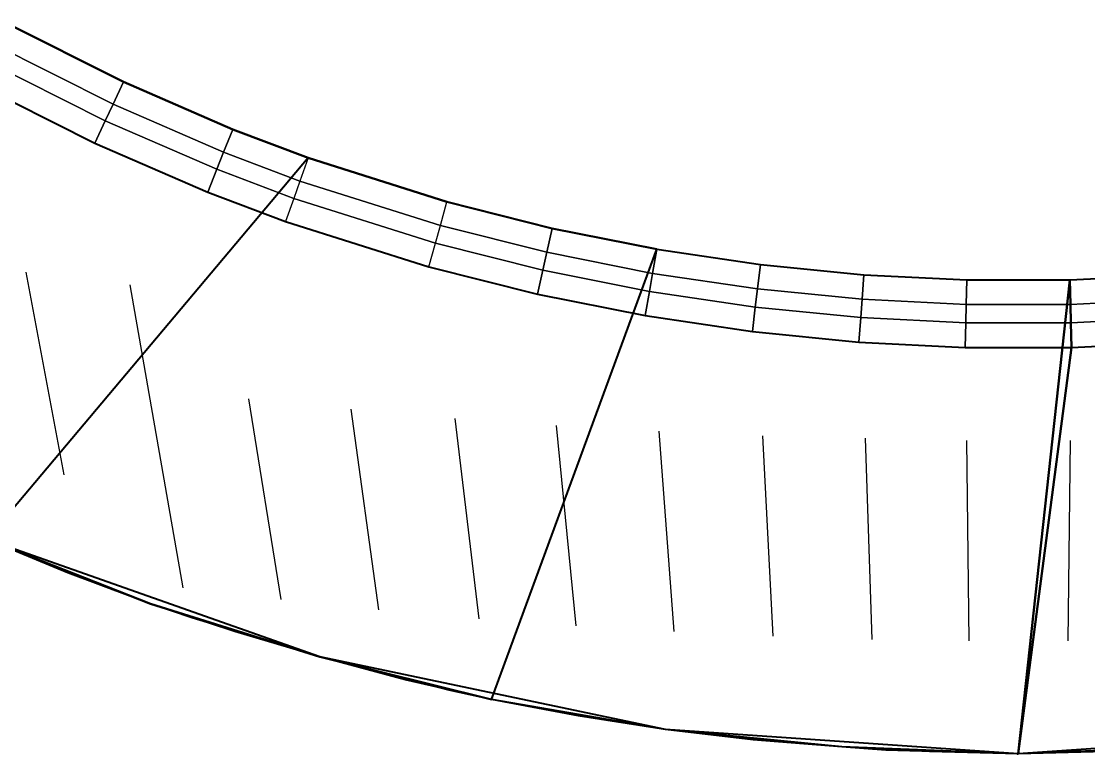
# Model space of a CAD drawing. Extents: x -22.5 to 22.5, y -22.5 to 22.5.
# Drawn here: x -8.65 to 0.61, y -22.48 to -16.12 of the extents above; entities that cross this region are included whole.
import ezdxf

# ---------------------------------------------------------------- set-up
doc = ezdxf.new("R2010")
doc.units = 0
doc.header["$MEASUREMENT"] = 0
doc.layers.get('0').update_dxf_attribs({"linetype": 'CONTINUOUS'})
for name, color, linetype in [('FEA1', 101, 'CONTINUOUS'), ('FEA2', 21, 'CONTINUOUS'), ('FEA3', 142, 'CONTINUOUS'), ('TendonPoints1', 7, 'CONTINUOUS'), ('TendonPoints3', 7, 'CONTINUOUS')]:
    doc.layers.add(name, color=color, linetype=linetype)

msp = doc.modelspace()

# ---------------------------------------------------------------- linework, layer by layer
at = {"color": 6, "linetype": 'ByBlock', "lineweight": 40, "ltscale": 100}
for points in [[(-8.81354, -16.12087, 58.90084), (-7.76431, -16.64744, 58.90322), (-6.81564, -17.05952, 58.90223), (-6.16106, -17.30677, 58.90218), (-4.95697, -17.68817, 58.90286), (-4.04304, -17.91839, 58.90334), (-3.1367, -18.09958, 58.90302), (-2.2363, -18.23368, 58.90243), (-1.34014, -18.32202, 58.90201), (-0.44653, -18.36617, 58.90162), (0.44653, -18.36617, 58.90162), (0, -22.48, 54.58), (-1.53, -22.42, 54.58), (-3.06, -22.27, 54.58), (-4.57, -22.01, 54.58), (-6.06, -21.64, 54.58), (-7.53, -21.18, 54.58), (-8.95, -20.62, 54.58)], [(-8.81354, -16.12087, 58.90084), (-7.76431, -16.64744, 58.90322), (-6.81564, -17.05952, 58.90223), (-6.16106, -17.30677, 58.90218), (-4.95697, -17.68817, 58.90286), (-4.04304, -17.91839, 58.90334), (-3.1367, -18.09958, 58.90302), (-2.2363, -18.23368, 58.90243), (-1.34014, -18.32202, 58.90201), (-0.44653, -18.36617, 58.90162), (0.44653, -18.36617, 58.90162), (0, -22.48, 54.58), (-1.53, -22.42, 54.58), (-3.06, -22.27, 54.58), (-4.57, -22.01, 54.58), (-6.06, -21.64, 54.58), (-7.53, -21.18, 54.58), (-8.95, -20.62, 54.58)], [(-9.09455, -16.63487, 59.83188), (-8.01187, -17.17823, 59.83434), (-7.03295, -17.60344, 59.83331), (-6.3575, -17.85858, 59.83326), (-5.11502, -18.25214, 59.83397), (-4.17195, -18.4897, 59.83446), (-3.23671, -18.67667, 59.83413), (-2.3076, -18.81505, 59.83352), (-1.38287, -18.9062, 59.83309), (-0.46076, -18.95175, 59.83269), (0.46076, -18.95175, 59.83269), (0, -22.48, 58.95), (-3.06, -22.27, 58.95), (-6.06, -21.64, 58.95), (-8.95, -20.62, 58.95)]]:
    msp.add_polyline3d(points, dxfattribs=at)
at = {"layer": 'FEA1', "color": 40, "linetype": 'ByBlock', "lineweight": 40, "ltscale": 100}
for points in [[(1.53, -22.42, 54.58), (0, -22.48, 54.58), (0.44653, -18.36617, 58.90162), (1.34014, -18.32202, 58.90201)], [(3.07, -22.27, 58.95), (0, -22.48, 58.95), (0.46076, -18.95175, 59.83269), (1.38287, -18.9062, 59.83309)]]:
    msp.add_polyline3d(points, dxfattribs=at)
msp.add_polyline3d([(0.44653, -18.36617, 58.90162), (0.4517, -18.57911, 59.24019), (0.45559, -18.73881, 59.49412), (0.46076, -18.95175, 59.83269), (0, -22.48, 58.95), (0, -22.48, 56.77), (-0.01, -22.48, 55.67), (0, -22.48, 54.58)], close=True, dxfattribs=at)
at = {"layer": 'FEA1'}
for points in [[(0.44653, -18.36617, 58.90162), (1.34014, -18.32202, 58.90201), (1.35568, -18.53445, 59.24059), (0.4517, -18.57911, 59.24019)], [(0.4517, -18.57911, 59.24019), (1.35568, -18.53445, 59.24059), (1.36734, -18.69377, 59.49452), (0.45559, -18.73881, 59.49412)], [(0.45559, -18.73881, 59.49412), (1.36734, -18.69377, 59.49452), (1.38287, -18.9062, 59.83309), (0.46076, -18.95175, 59.83269)], [(3.07, -22.27, 58.95), (0, -22.48, 58.95), (1.53, -22.42, 57.86)], [(0.76, -22.46, 56.22), (-0.01, -22.48, 55.67), (0, -22.48, 56.77)], [(0.76, -22.46, 55.13), (0, -22.48, 54.58), (-0.01, -22.48, 55.67)], [(0.76, -22.46, 56.22), (0, -22.48, 55.67), (0.76, -22.46, 55.13), (1.53, -22.42, 55.67)], [(1.53, -22.42, 57.13), (1.15, -22.45, 57.58), (0, -22.48, 56.77), (0.76, -22.46, 56.22)], [(0, -22.48, 58.95), (1.15, -22.45, 57.58), (1.53, -22.42, 57.86)], [(0, -22.48, 54.58), (1.53, -22.42, 54.58), (0.76, -22.46, 55.13)], [(1.15, -22.45, 57.58), (0, -22.48, 56.77), (0, -22.48, 58.95)]]:
    msp.add_3dface(points, dxfattribs=at)
at = {"layer": 'FEA2', "color": 6, "linetype": 'ByBlock', "lineweight": 40, "ltscale": 100}
for points in [[(-6.16106, -17.30677, 58.90218), (-6.81564, -17.05952, 58.90223), (-7.76431, -16.64744, 58.90322), (-8.81354, -16.12087, 58.90084), (-11.67, -19.21, 54.58), (-10.34, -19.96, 54.58), (-8.95, -20.62, 54.58)], [(-9.09455, -16.63487, 59.83188), (-8.01187, -17.17823, 59.83434), (-7.03295, -17.60344, 59.83331), (-6.3575, -17.85858, 59.83326), (-5.11502, -18.25214, 59.83397), (-4.17195, -18.4897, 59.83446), (-3.23671, -18.67667, 59.83413), (-2.3076, -18.81505, 59.83352), (-1.38287, -18.9062, 59.83309), (-0.46076, -18.95175, 59.83269), (0.46076, -18.95175, 59.83269), (0, -22.48, 58.95), (-3.06, -22.27, 58.95), (-6.06, -21.64, 58.95), (-8.95, -20.62, 58.95)], [(-3.1367, -18.09958, 58.90302), (-4.04304, -17.91839, 58.90334), (-4.95697, -17.68817, 58.90286), (-6.16106, -17.30677, 58.90218), (-8.95, -20.62, 54.58), (-7.53, -21.18, 54.58), (-6.06, -21.64, 54.58), (-4.57, -22.01, 54.58)], [(0, -22.48, 54.58), (-1.53, -22.42, 54.58), (-3.06, -22.27, 54.58), (-4.57, -22.01, 54.58), (-3.1367, -18.09958, 58.90302), (-2.2363, -18.23368, 58.90243), (-1.34014, -18.32202, 58.90201), (-0.44653, -18.36617, 58.90162), (0.44653, -18.36617, 58.90162)]]:
    msp.add_polyline3d(points, dxfattribs=at)
msp.add_polyline3d([(0, -22.48, 54.58), (0.44653, -18.36617, 58.90162), (0.4517, -18.57911, 59.24019), (0.45559, -18.73881, 59.49412), (0.46076, -18.95175, 59.83269), (0, -22.48, 58.95), (0, -22.48, 56.77), (0, -22.48, 55.67)], close=True, dxfattribs=at)
at = {"layer": 'FEA2'}
for points in [[(-8.81354, -16.12087, 58.90084), (-7.76431, -16.64744, 58.90322), (-7.85433, -16.84046, 59.24181), (-8.91572, -16.30778, 59.2394)], [(-8.91572, -16.30778, 59.2394), (-7.85433, -16.84046, 59.24181), (-7.92185, -16.98522, 59.49575), (-8.99236, -16.44796, 59.49332)], [(-8.99236, -16.44796, 59.49332), (-7.92185, -16.98522, 59.49575), (-8.01187, -17.17823, 59.83434), (-9.09455, -16.63487, 59.83188)], [(-7.76431, -16.64744, 58.90322), (-6.81564, -17.05952, 58.90223), (-6.89466, -17.25731, 59.2408), (-7.85433, -16.84046, 59.24181)], [(-7.85433, -16.84046, 59.24181), (-6.89466, -17.25731, 59.2408), (-6.95393, -17.40565, 59.49473), (-7.92185, -16.98522, 59.49575)], [(-7.92185, -16.98522, 59.49575), (-6.95393, -17.40565, 59.49473), (-7.03295, -17.60344, 59.83331), (-8.01187, -17.17823, 59.83434)], [(-6.81564, -17.05952, 58.90223), (-6.16106, -17.30677, 58.90218), (-6.23249, -17.50743, 59.24075), (-6.89466, -17.25731, 59.2408)], [(-6.89466, -17.25731, 59.2408), (-6.23249, -17.50743, 59.24075), (-6.28606, -17.65792, 59.49469), (-6.95393, -17.40565, 59.49473)], [(-4.95697, -17.68817, 58.90286), (-6.16106, -17.30677, 58.90218), (-6.23249, -17.50743, 59.24075), (-5.01444, -17.89325, 59.24145)], [(-6.95393, -17.40565, 59.49473), (-6.28606, -17.65792, 59.49469), (-6.3575, -17.85858, 59.83326), (-7.03295, -17.60344, 59.83331)], [(-5.01444, -17.89325, 59.24145), (-6.23249, -17.50743, 59.24075), (-6.28606, -17.65792, 59.49469), (-5.05755, -18.04706, 59.49538)], [(-5.05755, -18.04706, 59.49538), (-6.28606, -17.65792, 59.49469), (-6.3575, -17.85858, 59.83326), (-5.11502, -18.25214, 59.83397)], [(-4.95697, -17.68817, 58.90286), (-4.04304, -17.91839, 58.90334), (-4.08992, -18.12614, 59.24193), (-5.01444, -17.89325, 59.24145)], [(-5.01444, -17.89325, 59.24145), (-4.08992, -18.12614, 59.24193), (-4.12507, -18.28195, 59.49587), (-5.05755, -18.04706, 59.49538)], [(-4.04304, -17.91839, 58.90334), (-3.1367, -18.09958, 58.90302), (-3.17307, -18.30943, 59.24161), (-4.08992, -18.12614, 59.24193)], [(-5.05755, -18.04706, 59.49538), (-4.12507, -18.28195, 59.49587), (-4.17195, -18.4897, 59.83446), (-5.11502, -18.25214, 59.83397)], [(-4.08992, -18.12614, 59.24193), (-3.17307, -18.30943, 59.24161), (-3.20035, -18.46682, 59.49555), (-4.12507, -18.28195, 59.49587)], [(-3.1367, -18.09958, 58.90302), (-2.2363, -18.23368, 58.90243), (-2.26223, -18.44509, 59.24101), (-3.17307, -18.30943, 59.24161)], [(-2.2363, -18.23368, 58.90243), (-1.34014, -18.32202, 58.90201), (-1.35568, -18.53445, 59.24059), (-2.26223, -18.44509, 59.24101)], [(-4.12507, -18.28195, 59.49587), (-3.20035, -18.46682, 59.49555), (-3.23671, -18.67667, 59.83413), (-4.17195, -18.4897, 59.83446)], [(-3.17307, -18.30943, 59.24161), (-2.26223, -18.44509, 59.24101), (-2.28167, -18.60364, 59.49494), (-3.20035, -18.46682, 59.49555)], [(-1.34014, -18.32202, 58.90201), (-0.44653, -18.36617, 58.90162), (-0.4517, -18.57911, 59.24019), (-1.35568, -18.53445, 59.24059)], [(-0.44653, -18.36617, 58.90162), (0.44653, -18.36617, 58.90162), (0.4517, -18.57911, 59.24019), (-0.4517, -18.57911, 59.24019)], [(-3.20035, -18.46682, 59.49555), (-2.28167, -18.60364, 59.49494), (-2.3076, -18.81505, 59.83352), (-3.23671, -18.67667, 59.83413)], [(-2.26223, -18.44509, 59.24101), (-1.35568, -18.53445, 59.24059), (-1.36734, -18.69377, 59.49452), (-2.28167, -18.60364, 59.49494)], [(-2.28167, -18.60364, 59.49494), (-1.36734, -18.69377, 59.49452), (-1.38287, -18.9062, 59.83309), (-2.3076, -18.81505, 59.83352)], [(-1.35568, -18.53445, 59.24059), (-0.4517, -18.57911, 59.24019), (-0.45559, -18.73881, 59.49412), (-1.36734, -18.69377, 59.49452)], [(-0.4517, -18.57911, 59.24019), (0.4517, -18.57911, 59.24019), (0.45559, -18.73881, 59.49412), (-0.45559, -18.73881, 59.49412)], [(-1.36734, -18.69377, 59.49452), (-0.45559, -18.73881, 59.49412), (-0.46076, -18.95175, 59.83269), (-1.38287, -18.9062, 59.83309)], [(-0.45559, -18.73881, 59.49412), (0.45559, -18.73881, 59.49412), (0.46076, -18.95175, 59.83269), (-0.46076, -18.95175, 59.83269)], [(-8.95, -20.62, 58.95), (-10, -20.13, 57.58), (-8.95, -20.62, 56.77), (-7.88, -21.05, 57.58)], [(-8.95, -20.62, 55.67), (-9.65, -20.3, 55.13), (-8.95, -20.62, 54.58), (-8.25, -20.91, 55.13)], [(-8.95, -20.62, 56.77), (-9.65, -20.3, 56.22), (-8.95, -20.62, 55.67), (-8.25, -20.91, 56.22)], [(-8.25, -20.91, 56.22), (-8.95, -20.62, 55.67), (-8.25, -20.91, 55.13), (-7.53, -21.18, 55.67)], [(-7.53, -21.18, 57.13), (-7.88, -21.05, 57.58), (-8.95, -20.62, 56.77), (-8.25, -20.91, 56.22)], [(-8.95, -20.62, 58.95), (-7.88, -21.05, 57.58), (-7.53, -21.18, 57.86)], [(-6.06, -21.64, 58.95), (-8.95, -20.62, 58.95), (-7.53, -21.18, 57.86)], [(-8.95, -20.62, 54.58), (-7.53, -21.18, 54.58), (-8.25, -20.91, 55.13)], [(-7.53, -21.18, 55.67), (-8.25, -20.91, 55.13), (-7.53, -21.18, 54.58), (-6.8, -21.42, 55.13)], [(-6.8, -21.42, 56.22), (-7.53, -21.18, 57.13), (-8.25, -20.91, 56.22), (-7.53, -21.18, 55.67)], [(-7.17, -21.3, 57.58), (-7.53, -21.18, 57.86), (-7.88, -21.05, 57.58), (-7.53, -21.18, 57.13)], [(-6.8, -21.42, 56.22), (-7.53, -21.18, 55.67), (-6.8, -21.42, 55.13), (-6.06, -21.64, 55.67)], [(-6.06, -21.64, 56.77), (-7.17, -21.3, 57.58), (-7.53, -21.18, 57.13), (-6.8, -21.42, 56.22)], [(-6.06, -21.64, 58.95), (-7.53, -21.18, 57.86), (-7.17, -21.3, 57.58)], [(-7.53, -21.18, 54.58), (-6.06, -21.64, 54.58), (-6.8, -21.42, 55.13)], [(-6.06, -21.64, 58.95), (-7.17, -21.3, 57.58), (-6.06, -21.64, 56.77), (-4.94, -21.93, 57.58)], [(-6.06, -21.64, 55.67), (-6.8, -21.42, 55.13), (-6.06, -21.64, 54.58), (-5.32, -21.84, 55.13)], [(-6.06, -21.64, 56.77), (-6.8, -21.42, 56.22), (-6.06, -21.64, 55.67), (-5.32, -21.84, 56.22)], [(-5.32, -21.84, 56.22), (-6.06, -21.64, 55.67), (-5.32, -21.84, 55.13), (-4.57, -22.01, 55.67)], [(-4.57, -22.01, 57.13), (-4.94, -21.93, 57.58), (-6.06, -21.64, 56.77), (-5.32, -21.84, 56.22)], [(-3.06, -22.27, 58.95), (-6.06, -21.64, 58.95), (-4.57, -22.01, 57.86)], [(-6.06, -21.64, 58.95), (-4.94, -21.93, 57.58), (-4.57, -22.01, 57.86)], [(-6.06, -21.64, 54.58), (-4.57, -22.01, 54.58), (-5.32, -21.84, 55.13)], [(-4.57, -22.01, 55.67), (-5.32, -21.84, 55.13), (-4.57, -22.01, 54.58), (-3.82, -22.15, 55.13)], [(-3.82, -22.15, 56.22), (-4.57, -22.01, 57.13), (-5.32, -21.84, 56.22), (-4.57, -22.01, 55.67)], [(-4.2, -22.08, 57.58), (-4.57, -22.01, 57.86), (-4.94, -21.93, 57.58), (-4.57, -22.01, 57.13)], [(-3.82, -22.15, 56.22), (-4.57, -22.01, 55.67), (-3.82, -22.15, 55.13), (-3.06, -22.27, 55.67)], [(-4.2, -22.08, 57.58), (-4.57, -22.01, 57.13), (-3.82, -22.15, 56.22), (-3.06, -22.27, 56.77)], [(-3.06, -22.27, 58.95), (-4.57, -22.01, 57.86), (-4.2, -22.08, 57.58)], [(-4.57, -22.01, 54.58), (-3.06, -22.27, 54.58), (-3.82, -22.15, 55.13)], [(-3.06, -22.27, 58.95), (-4.2, -22.08, 57.58), (-3.06, -22.27, 56.77), (-1.91, -22.39, 57.58)], [(-3.06, -22.27, 55.67), (-3.82, -22.15, 55.13), (-3.06, -22.27, 54.58), (-2.3, -22.36, 55.13)], [(-3.06, -22.27, 56.77), (-3.82, -22.15, 56.22), (-3.06, -22.27, 55.67), (-2.3, -22.36, 56.22)], [(-2.3, -22.36, 56.22), (-3.06, -22.27, 55.67), (-2.3, -22.36, 55.13), (-1.53, -22.42, 55.67)], [(-1.53, -22.42, 57.13), (-1.91, -22.39, 57.58), (-3.06, -22.27, 56.77), (-2.3, -22.36, 56.22)], [(-3.06, -22.27, 58.95), (-1.91, -22.39, 57.58), (-1.53, -22.42, 57.86)], [(0, -22.48, 58.95), (-3.06, -22.27, 58.95), (-1.53, -22.42, 57.86)], [(-3.06, -22.27, 54.58), (-1.53, -22.42, 54.58), (-2.3, -22.36, 55.13)], [(-1.53, -22.42, 55.67), (-2.3, -22.36, 55.13), (-1.53, -22.42, 54.58), (-0.77, -22.46, 55.13)], [(-0.77, -22.46, 56.22), (-1.53, -22.42, 57.13), (-2.3, -22.36, 56.22), (-1.53, -22.42, 55.67)], [(-1.15, -22.45, 57.58), (-1.53, -22.42, 57.86), (-1.91, -22.39, 57.58), (-1.53, -22.42, 57.13)], [(-0.77, -22.46, 56.22), (-1.53, -22.42, 55.67), (-0.77, -22.46, 55.13), (0, -22.48, 55.67)], [(0, -22.48, 56.77), (-1.15, -22.45, 57.58), (-1.53, -22.42, 57.13), (-0.77, -22.46, 56.22)], [(0, -22.48, 58.95), (-1.53, -22.42, 57.86), (-1.15, -22.45, 57.58)], [(-1.53, -22.42, 54.58), (0, -22.48, 54.58), (-0.77, -22.46, 55.13)], [(-1.15, -22.45, 57.58), (0, -22.48, 56.77), (0, -22.48, 58.95)], [(-0.77, -22.46, 56.22), (0, -22.48, 55.67), (0, -22.48, 56.77)], [(-0.77, -22.46, 55.13), (0, -22.48, 54.58), (0, -22.48, 55.67)]]:
    msp.add_3dface(points, dxfattribs=at)
at = {"layer": 'FEA3', "color": 40, "linetype": 'ByBlock', "lineweight": 40, "ltscale": 100}
for points in [[(-8.81354, -16.12087, 58.90084), (-7.76431, -16.64744, 58.90322), (-6.81564, -17.05952, 58.90223), (-6.16106, -17.30677, 58.90218), (-4.95697, -17.68817, 58.90286), (-4.04304, -17.91839, 58.90334), (-3.1367, -18.09958, 58.90302), (-2.2363, -18.23368, 58.90243), (-1.34014, -18.32202, 58.90201), (-0.44653, -18.36617, 58.90162), (0.44653, -18.36617, 58.90162), (0, -22.48, 54.58), (-1.53, -22.42, 54.58), (-3.06, -22.27, 54.58), (-4.57, -22.01, 54.58), (-6.06, -21.64, 54.58), (-7.53, -21.18, 54.58), (-8.95, -20.62, 54.58)], [(-9.09455, -16.63487, 59.83188), (-8.01187, -17.17823, 59.83434), (-7.03295, -17.60344, 59.83331), (-6.3575, -17.85858, 59.83326), (-5.11502, -18.25214, 59.83397), (-4.17195, -18.4897, 59.83446), (-3.23671, -18.67667, 59.83413), (-2.3076, -18.81505, 59.83352), (-1.38287, -18.9062, 59.83309), (-0.46076, -18.95175, 59.83269), (0.46076, -18.95175, 59.83269), (0, -22.48, 58.95), (-3.06, -22.27, 58.95), (-6.06, -21.64, 58.95), (-8.95, -20.62, 58.95)]]:
    msp.add_polyline3d(points, dxfattribs=at)
msp.add_polyline3d([(0, -22.48, 54.58), (0, -22.48, 55.67), (0, -22.48, 56.77), (0, -22.48, 58.95), (0.46076, -18.95175, 59.83269), (0.45559, -18.73881, 59.49412), (0.4517, -18.57911, 59.24019), (0.44653, -18.36617, 58.90162)], close=True, dxfattribs=at)
at = {"layer": 'FEA3'}
for points in [[(-8.81354, -16.12087, 58.90084), (-7.76431, -16.64744, 58.90322), (-7.85433, -16.84046, 59.24181), (-8.91572, -16.30778, 59.2394)], [(-8.91572, -16.30778, 59.2394), (-7.85433, -16.84046, 59.24181), (-7.92185, -16.98522, 59.49575), (-8.99236, -16.44796, 59.49332)], [(-8.99236, -16.44796, 59.49332), (-7.92185, -16.98522, 59.49575), (-8.01187, -17.17823, 59.83434), (-9.09455, -16.63487, 59.83188)], [(-7.76431, -16.64744, 58.90322), (-6.81564, -17.05952, 58.90223), (-6.89466, -17.25731, 59.2408), (-7.85433, -16.84046, 59.24181)], [(-7.85433, -16.84046, 59.24181), (-6.89466, -17.25731, 59.2408), (-6.95393, -17.40565, 59.49473), (-7.92185, -16.98522, 59.49575)], [(-7.92185, -16.98522, 59.49575), (-6.95393, -17.40565, 59.49473), (-7.03295, -17.60344, 59.83331), (-8.01187, -17.17823, 59.83434)], [(-6.81564, -17.05952, 58.90223), (-6.16106, -17.30677, 58.90218), (-6.23249, -17.50743, 59.24075), (-6.89466, -17.25731, 59.2408)], [(-6.89466, -17.25731, 59.2408), (-6.23249, -17.50743, 59.24075), (-6.28606, -17.65792, 59.49469), (-6.95393, -17.40565, 59.49473)], [(-4.95697, -17.68817, 58.90286), (-6.16106, -17.30677, 58.90218), (-6.23249, -17.50743, 59.24075), (-5.01444, -17.89325, 59.24145)], [(-6.95393, -17.40565, 59.49473), (-6.28606, -17.65792, 59.49469), (-6.3575, -17.85858, 59.83326), (-7.03295, -17.60344, 59.83331)], [(-5.01444, -17.89325, 59.24145), (-6.23249, -17.50743, 59.24075), (-6.28606, -17.65792, 59.49469), (-5.05755, -18.04706, 59.49538)], [(-5.05755, -18.04706, 59.49538), (-6.28606, -17.65792, 59.49469), (-6.3575, -17.85858, 59.83326), (-5.11502, -18.25214, 59.83397)], [(-4.95697, -17.68817, 58.90286), (-4.04304, -17.91839, 58.90334), (-4.08992, -18.12614, 59.24193), (-5.01444, -17.89325, 59.24145)], [(-5.01444, -17.89325, 59.24145), (-4.08992, -18.12614, 59.24193), (-4.12507, -18.28195, 59.49587), (-5.05755, -18.04706, 59.49538)], [(-4.04304, -17.91839, 58.90334), (-3.1367, -18.09958, 58.90302), (-3.17307, -18.30943, 59.24161), (-4.08992, -18.12614, 59.24193)], [(-5.05755, -18.04706, 59.49538), (-4.12507, -18.28195, 59.49587), (-4.17195, -18.4897, 59.83446), (-5.11502, -18.25214, 59.83397)], [(-4.08992, -18.12614, 59.24193), (-3.17307, -18.30943, 59.24161), (-3.20035, -18.46682, 59.49555), (-4.12507, -18.28195, 59.49587)], [(-3.1367, -18.09958, 58.90302), (-2.2363, -18.23368, 58.90243), (-2.26223, -18.44509, 59.24101), (-3.17307, -18.30943, 59.24161)], [(-2.2363, -18.23368, 58.90243), (-1.34014, -18.32202, 58.90201), (-1.35568, -18.53445, 59.24059), (-2.26223, -18.44509, 59.24101)], [(-4.12507, -18.28195, 59.49587), (-3.20035, -18.46682, 59.49555), (-3.23671, -18.67667, 59.83413), (-4.17195, -18.4897, 59.83446)], [(-3.17307, -18.30943, 59.24161), (-2.26223, -18.44509, 59.24101), (-2.28167, -18.60364, 59.49494), (-3.20035, -18.46682, 59.49555)], [(-1.34014, -18.32202, 58.90201), (-0.44653, -18.36617, 58.90162), (-0.4517, -18.57911, 59.24019), (-1.35568, -18.53445, 59.24059)], [(-0.44653, -18.36617, 58.90162), (0.44653, -18.36617, 58.90162), (0.4517, -18.57911, 59.24019), (-0.4517, -18.57911, 59.24019)], [(-3.20035, -18.46682, 59.49555), (-2.28167, -18.60364, 59.49494), (-2.3076, -18.81505, 59.83352), (-3.23671, -18.67667, 59.83413)], [(-2.26223, -18.44509, 59.24101), (-1.35568, -18.53445, 59.24059), (-1.36734, -18.69377, 59.49452), (-2.28167, -18.60364, 59.49494)], [(-2.28167, -18.60364, 59.49494), (-1.36734, -18.69377, 59.49452), (-1.38287, -18.9062, 59.83309), (-2.3076, -18.81505, 59.83352)], [(-1.35568, -18.53445, 59.24059), (-0.4517, -18.57911, 59.24019), (-0.45559, -18.73881, 59.49412), (-1.36734, -18.69377, 59.49452)], [(-0.4517, -18.57911, 59.24019), (0.4517, -18.57911, 59.24019), (0.45559, -18.73881, 59.49412), (-0.45559, -18.73881, 59.49412)], [(-1.36734, -18.69377, 59.49452), (-0.45559, -18.73881, 59.49412), (-0.46076, -18.95175, 59.83269), (-1.38287, -18.9062, 59.83309)], [(-0.45559, -18.73881, 59.49412), (0.45559, -18.73881, 59.49412), (0.46076, -18.95175, 59.83269), (-0.46076, -18.95175, 59.83269)], [(-8.95, -20.62, 58.95), (-10, -20.13, 57.58), (-8.95, -20.62, 56.77), (-7.88, -21.05, 57.58)], [(-8.95, -20.62, 55.67), (-9.65, -20.3, 55.13), (-8.95, -20.62, 54.58), (-8.25, -20.91, 55.13)], [(-8.95, -20.62, 56.77), (-9.65, -20.3, 56.22), (-8.95, -20.62, 55.67), (-8.25, -20.91, 56.22)], [(-6.06, -21.64, 58.95), (-8.95, -20.62, 58.95), (-7.53, -21.18, 57.86)], [(-8.95, -20.62, 58.95), (-7.88, -21.05, 57.58), (-7.53, -21.18, 57.86)], [(-8.25, -20.91, 56.22), (-8.95, -20.62, 55.67), (-8.25, -20.91, 55.13), (-7.53, -21.18, 55.67)], [(-7.53, -21.18, 57.13), (-7.88, -21.05, 57.58), (-8.95, -20.62, 56.77), (-8.25, -20.91, 56.22)], [(-8.95, -20.62, 54.58), (-7.53, -21.18, 54.58), (-8.25, -20.91, 55.13)], [(-7.53, -21.18, 55.67), (-8.25, -20.91, 55.13), (-7.53, -21.18, 54.58), (-6.8, -21.42, 55.13)], [(-6.8, -21.42, 56.22), (-7.53, -21.18, 57.13), (-8.25, -20.91, 56.22), (-7.53, -21.18, 55.67)], [(-7.17, -21.3, 57.58), (-7.53, -21.18, 57.86), (-7.88, -21.05, 57.58), (-7.53, -21.18, 57.13)], [(-6.06, -21.64, 58.95), (-7.53, -21.18, 57.86), (-7.17, -21.3, 57.58)], [(-6.8, -21.42, 56.22), (-7.53, -21.18, 55.67), (-6.8, -21.42, 55.13), (-6.06, -21.64, 55.67)], [(-7.17, -21.3, 57.58), (-7.53, -21.18, 57.13), (-6.8, -21.42, 56.22), (-6.06, -21.64, 56.77)], [(-7.53, -21.18, 54.58), (-6.06, -21.64, 54.58), (-6.8, -21.42, 55.13)], [(-6.06, -21.64, 58.95), (-7.17, -21.3, 57.58), (-6.06, -21.64, 56.77), (-4.94, -21.93, 57.58)], [(-6.06, -21.64, 55.67), (-6.8, -21.42, 55.13), (-6.06, -21.64, 54.58), (-5.32, -21.84, 55.13)], [(-6.06, -21.64, 56.77), (-6.8, -21.42, 56.22), (-6.06, -21.64, 55.67), (-5.32, -21.84, 56.22)], [(-6.06, -21.64, 58.95), (-4.94, -21.93, 57.58), (-4.57, -22.01, 57.86)], [(-3.06, -22.27, 58.95), (-6.06, -21.64, 58.95), (-4.57, -22.01, 57.86)], [(-5.32, -21.84, 56.22), (-6.06, -21.64, 55.67), (-5.32, -21.84, 55.13), (-4.57, -22.01, 55.67)], [(-4.57, -22.01, 57.13), (-4.94, -21.93, 57.58), (-6.06, -21.64, 56.77), (-5.32, -21.84, 56.22)], [(-6.06, -21.64, 54.58), (-4.57, -22.01, 54.58), (-5.32, -21.84, 55.13)], [(-4.57, -22.01, 55.67), (-5.32, -21.84, 55.13), (-4.57, -22.01, 54.58), (-3.82, -22.15, 55.13)], [(-3.82, -22.15, 56.22), (-4.57, -22.01, 57.13), (-5.32, -21.84, 56.22), (-4.57, -22.01, 55.67)], [(-4.2, -22.08, 57.58), (-4.57, -22.01, 57.86), (-4.94, -21.93, 57.58), (-4.57, -22.01, 57.13)], [(-3.06, -22.27, 58.95), (-4.57, -22.01, 57.86), (-4.2, -22.08, 57.58)], [(-3.82, -22.15, 56.22), (-4.57, -22.01, 55.67), (-3.82, -22.15, 55.13), (-3.06, -22.27, 55.67)], [(-3.06, -22.27, 56.77), (-4.2, -22.08, 57.58), (-4.57, -22.01, 57.13), (-3.82, -22.15, 56.22)], [(-4.57, -22.01, 54.58), (-3.06, -22.27, 54.58), (-3.82, -22.15, 55.13)], [(-3.06, -22.27, 58.95), (-4.2, -22.08, 57.58), (-3.06, -22.27, 56.77), (-1.91, -22.39, 57.58)], [(-3.06, -22.27, 55.67), (-3.82, -22.15, 55.13), (-3.06, -22.27, 54.58), (-2.3, -22.36, 55.13)], [(-3.06, -22.27, 56.77), (-3.82, -22.15, 56.22), (-3.06, -22.27, 55.67), (-2.3, -22.36, 56.22)], [(-3.06, -22.27, 58.95), (-1.91, -22.39, 57.58), (-1.53, -22.42, 57.86)], [(0, -22.48, 58.95), (-3.06, -22.27, 58.95), (-1.53, -22.42, 57.86)], [(-2.3, -22.36, 56.22), (-3.06, -22.27, 55.67), (-2.3, -22.36, 55.13), (-1.53, -22.42, 55.67)], [(-1.53, -22.42, 57.13), (-1.91, -22.39, 57.58), (-3.06, -22.27, 56.77), (-2.3, -22.36, 56.22)], [(-3.06, -22.27, 54.58), (-1.53, -22.42, 54.58), (-2.3, -22.36, 55.13)], [(-1.53, -22.42, 55.67), (-2.3, -22.36, 55.13), (-1.53, -22.42, 54.58), (-0.76, -22.46, 55.13)], [(-0.76, -22.46, 56.22), (-1.53, -22.42, 57.13), (-2.3, -22.36, 56.22), (-1.53, -22.42, 55.67)], [(-1.15, -22.45, 57.58), (-1.53, -22.42, 57.86), (-1.91, -22.39, 57.58), (-1.53, -22.42, 57.13)], [(0, -22.48, 58.95), (-1.53, -22.42, 57.86), (-1.15, -22.45, 57.58)], [(-0.76, -22.46, 56.22), (-1.53, -22.42, 55.67), (-0.76, -22.46, 55.13), (0, -22.48, 55.67)], [(0, -22.48, 56.77), (-1.15, -22.45, 57.58), (-1.53, -22.42, 57.13), (-0.76, -22.46, 56.22)], [(-1.53, -22.42, 54.58), (0, -22.48, 54.58), (-0.76, -22.46, 55.13)], [(-1.15, -22.45, 57.58), (0, -22.48, 56.77), (0, -22.48, 58.95)], [(-0.76, -22.46, 56.22), (0, -22.48, 55.67), (0, -22.48, 56.77)], [(-0.76, -22.46, 55.13), (0, -22.48, 54.58), (0, -22.48, 55.67)]]:
    msp.add_3dface(points, dxfattribs=at)
at = {"layer": 'TendonPoints1'}
msp.add_line((0.45, -19.76, 58.83), (0.43, -21.5, 57.57), dxfattribs=at)
at = {"layer": 'TendonPoints3'}
for p, q in [((-8.61, -18.3, 58.51), (-8.28, -20.06, 57.41)), ((-7.71, -18.41, 58.69), (-7.25, -21.04, 56.97)), ((-6.68, -19.4, 58.3), (-6.4, -21.14, 57.1)), ((-5.79, -19.49, 58.43), (-5.55, -21.23, 57.22)), ((-4.89, -19.57, 58.55), (-4.68, -21.31, 57.32)), ((-4.01, -19.63, 58.64), (-3.84, -21.37, 57.4)), ((-3.12, -19.68, 58.72), (-2.99, -21.42, 57.47)), ((-2.22, -19.72, 58.77), (-2.13, -21.46, 57.52)), ((-1.33, -19.74, 58.81), (-1.27, -21.49, 57.55)), ((-0.45, -19.76, 58.83), (-0.43, -21.5, 57.57))]:
    msp.add_line(p, q, dxfattribs=at)

doc.saveas('drawing.dxf')
